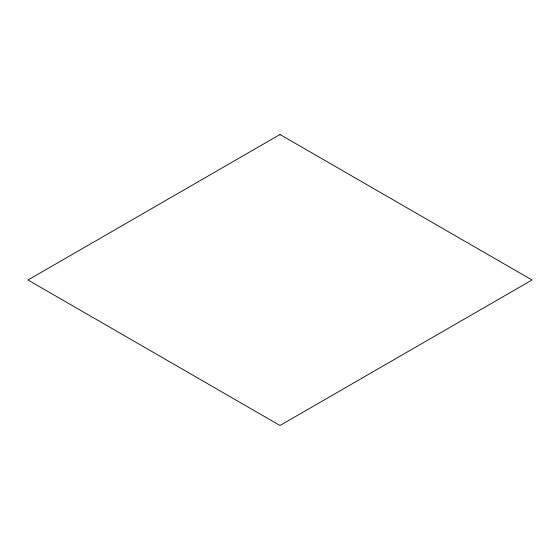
<?xml version="1.0" encoding="UTF-8"?>
<svg xmlns="http://www.w3.org/2000/svg" width="560" height="560" viewBox="0 0 560 560"><rect width="100%" height="100%" fill="white"/><g stroke="black" fill="none" stroke-linecap="round" stroke-linejoin="round"><path stroke-width="0.84" d="M280 134.512L28 280L280 425.488L532 280L280 134.512"/></g></svg>
